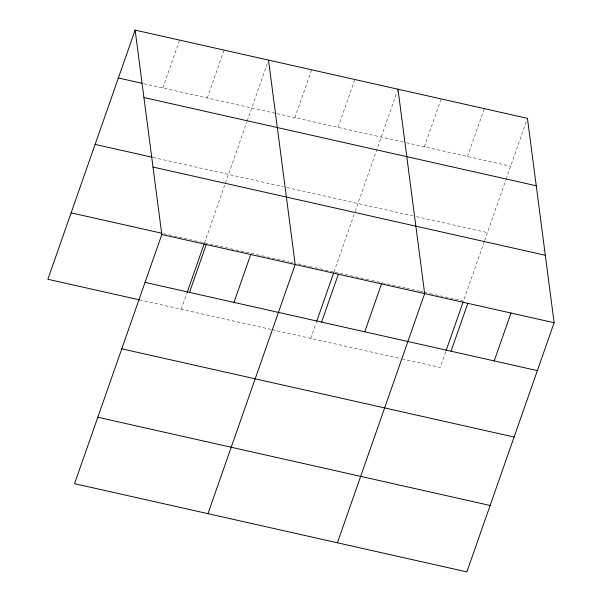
<?xml version="1.0" encoding="UTF-8"?>
<svg xmlns="http://www.w3.org/2000/svg" width="602" height="602" viewBox="0 0 602 602"><rect width="100%" height="100%" fill="white"/><g stroke="black" fill="none" stroke-linecap="round" stroke-linejoin="round"><path stroke-width="0.45" stroke-dasharray="3.01 2.26" d="M162.818 87.982L179.592 40.101M207.284 97.983L224.049 50.094M181.255 309.262L186.763 293.528M204.522 242.839L246.85 121.965M247.151 121.085L268.515 60.095M294.897 117.683L311.67 69.802M338.053 127.383L354.826 79.502M310.722 338.377L316.539 321.769M333.982 271.953L354.879 212.288M355.188 211.407L397.982 89.209M424.365 146.798L441.138 98.909M467.521 156.497L484.286 108.616M445.698 351.756L440.19 367.483L401.526 358.792M484.339 241.402L463.45 301.06L443.666 296.613M484.648 240.522L505.778 180.186M506.086 179.313L527.442 118.323M143.765 83.701L276.017 113.439M276.92 113.643L405.485 142.546M406.388 142.749L510.677 166.205M153.171 157.468L283.324 186.733M286.921 187.546L412.791 215.847M416.388 216.652L487.417 232.628M163.684 233.659L255.767 254.36M256.663 254.563L289.028 261.84M290.826 262.246L292.625 262.653M298.02 263.864L308.811 266.287M309.706 266.49L333.087 271.75M334.885 272.149L370.847 280.239M371.743 280.442L405.906 288.125M406.809 288.328L419.398 291.157M420.294 291.36L422.988 291.962M423.891 292.166L429.286 293.377M430.182 293.58L442.771 296.41M139.513 299.871L271.163 329.475M272.066 329.678L400.631 358.589"/><path stroke-width="0.9" d="M135.126 30.1L161.81 234.517L74.558 483.677L466.874 571.9L554.133 322.732L527.442 118.323L135.126 30.1L47.867 279.268L139.513 299.871M187.071 292.655L204.213 243.712M189.51 292.399L206.275 244.51M233.967 302.392L250.741 254.511M207.946 513.672L295.198 264.511L268.515 60.095M316.848 320.896L333.681 272.826M321.588 322.1L338.354 274.211M364.744 331.8L381.51 283.918M337.406 542.786L424.666 293.625L397.982 89.209M446.007 350.883L463.141 301.933M451.048 351.207L467.822 303.325M494.204 360.914L510.978 313.032M118.353 77.982L141.952 83.287M143.931 97.554L536.254 185.777M95.093 144.405L152.261 157.265M153.006 167.055L545.322 255.278M71.126 212.845L161.87 233.245M161.81 234.517L554.133 322.732M145.044 282.398L537.36 370.621M121.785 348.821L514.1 437.044M97.817 417.254L490.133 505.477"/></g></svg>
